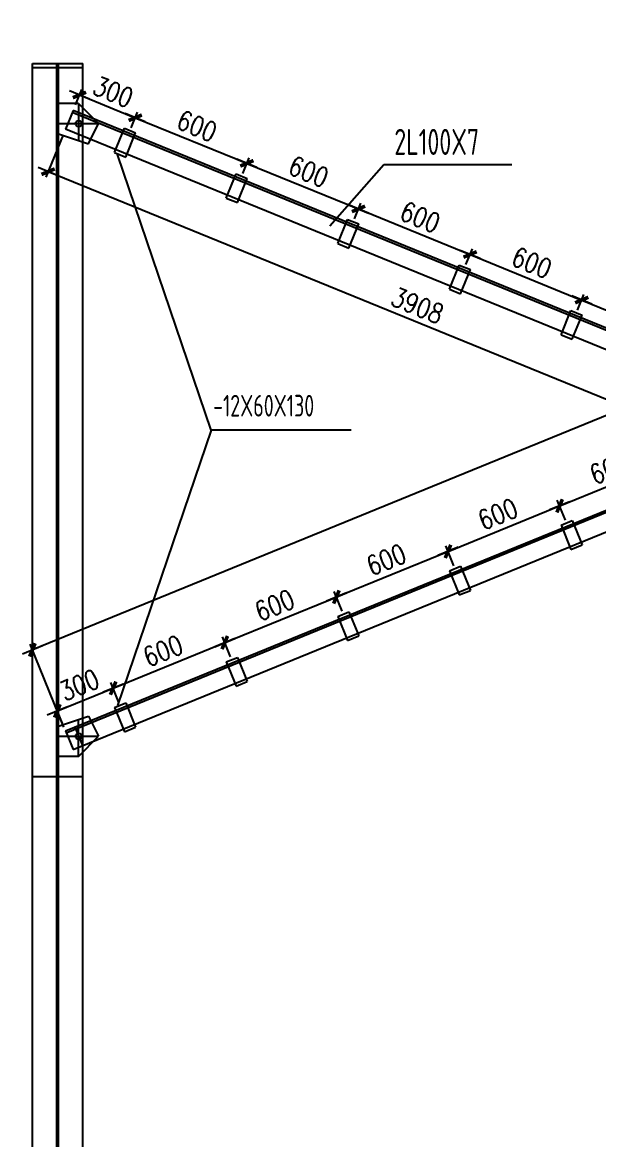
# Model space of a CAD drawing. Header units: millimetres. Extents: x 2451220 to 4527627, y -5186613 to -1639140.
# Drawn here: x 2555945 to 2558813, y -1745031 to -1739469 of the extents above; entities that cross this region are included whole.
import ezdxf
from ezdxf.enums import TextEntityAlignment as Align

# ---------------------------------------------------------------- set-up
doc = ezdxf.new("R2010")
doc.units = ezdxf.units.MM
doc.header["$LTSCALE"] = 1000
doc.header["$PDMODE"] = 34
doc.styles.add('DIM_FONT', font='simplex.shx', dxfattribs={"width": 0.8, "bigfont": 'hztxt.shx'})
doc.styles.get("Standard").update_dxf_attribs({"font": 'txt', "bigfont": 'gbcbig.shx'})
doc.styles.add('TSSD_Label', font='Tssdeng.shx', dxfattribs={"width": 0.7, "bigfont": 'hztxt.shx'})
doc.dimstyles.get("Standard").update_dxf_attribs({"dimscale": 100, "dimtxt": 3.5, "dimasz": 1, "dimexe": 2.5, "dimexo": 3, "dimgap": 1.5, "dimtad": 1, "dimdec": 0, "dimzin": 0, "dimdsep": 46, "dimtxsty": 'Standard', "dimblk": 'ARCHTICK', "dimcen": 0.09, "dimadec": 0, "dimazin": 0, "dimtfac": 1, "dimtdec": 0, "dimtix": 1, "dimtmove": 2, "dimatfit": 3, "dimldrblk": 'ARCHTICK', "dimfxl": 1, "dimtolj": 1, "dimtzin": 0, "dimarcsym": 0})

# ---------------------------------------------------------------- blocks, each defined once
blk = doc.blocks.new('_DIMX')
blk.add_line((-150, 0), (150, 0))
at = {"const_width": 50}
blk.add_lwpolyline([(-70, -70), (70, 70)], dxfattribs=at)
blk = doc.blocks.new('*D2519')
at = {"color": 3, "lineweight": -2}
for p, q in [((2556209.1, -1739880.1), (2556240.8, -1739802.5)), ((2556229.8, -1739830.4), (2556506.8, -1739943.6)), ((2556486.8, -1739993.6), (2556518.5, -1739915.9))]:
    blk.add_line(p, q, dxfattribs=at)
at = {"layer": 'Defpoints', "color": 0}
for p in [(2556197.7, -1739907.9), (2556507.2, -1739943.7), (2556475.4, -1740021.3)]:
    blk.add_point(p, dxfattribs=at)
at = {"color": 3, "lineweight": -2, "xscale": 0.36, "yscale": 0.36, "zscale": 0.36}
for p, rotation in [((2556229.4, -1739830.2), 157.7817573860028), ((2556507.2, -1739943.7), 337.7817573860028)]:
    blk.add_blockref('_DIMX', p, dxfattribs=dict(at, rotation=rotation))
at = {"color": 7, "insert": (2556397.8, -1739814.8), "char_height": 96, "attachment_point": 5, "rotation": 337.7818, "style": 'DIM_FONT'}
blk.add_mtext('\\A1;300', dxfattribs=at)
blk = doc.blocks.new('*D798')
at = {"color": 3, "lineweight": -2}
for p, q in [((2556486.8, -1739993.6), (2556518.5, -1739915.9)), ((2556507.5, -1739943.8), (2557062.3, -1740170.4)), ((2557042.2, -1740220.5), (2557073.9, -1740142.8))]:
    blk.add_line(p, q, dxfattribs=at)
at = {"layer": 'Defpoints', "color": 0}
for p in [(2556475.4, -1740021.3), (2557062.6, -1740170.6), (2557030.9, -1740248.2)]:
    blk.add_point(p, dxfattribs=at)
at = {"color": 3, "lineweight": -2, "xscale": 0.36, "yscale": 0.36, "zscale": 0.36}
for p, rotation in [((2556507.2, -1739943.7), 157.7817573738582), ((2557062.6, -1740170.6), 337.7817573738582)]:
    blk.add_blockref('_DIMX', p, dxfattribs=dict(at, rotation=rotation))
at = {"color": 7, "insert": (2556814.4, -1739984.9), "char_height": 96, "attachment_point": 5, "rotation": 337.7818, "style": 'DIM_FONT'}
blk.add_mtext('\\A1;600', dxfattribs=at)
blk = doc.blocks.new('*D799')
at = {"color": 3, "lineweight": -2}
for p, q in [((2557042.2, -1740220.5), (2557073.9, -1740142.8)), ((2557062.9, -1740170.7), (2557617.7, -1740397.3)), ((2557597.7, -1740447.3), (2557629.4, -1740369.7))]:
    blk.add_line(p, q, dxfattribs=at)
at = {"layer": 'Defpoints', "color": 0}
for p in [(2557030.9, -1740248.2), (2557618.1, -1740397.5), (2557586.3, -1740475.1)]:
    blk.add_point(p, dxfattribs=at)
at = {"color": 3, "lineweight": -2, "xscale": 0.36, "yscale": 0.36, "zscale": 0.36}
for p, rotation in [((2557062.6, -1740170.6), 157.7817573738582), ((2557618.1, -1740397.5), 337.7817573738582)]:
    blk.add_blockref('_DIMX', p, dxfattribs=dict(at, rotation=rotation))
at = {"color": 7, "insert": (2557369.8, -1740211.8), "char_height": 96, "attachment_point": 5, "rotation": 337.7818, "style": 'DIM_FONT'}
blk.add_mtext('\\A1;600', dxfattribs=at)
blk = doc.blocks.new('*D800')
at = {"color": 3, "lineweight": -2}
for p, q in [((2557597.7, -1740447.3), (2557629.4, -1740369.7)), ((2557618.4, -1740397.6), (2558173.2, -1740624.2)), ((2558153.1, -1740674.2), (2558184.8, -1740596.6))]:
    blk.add_line(p, q, dxfattribs=at)
at = {"layer": 'Defpoints', "color": 0}
for p in [(2557586.3, -1740475.1), (2558173.5, -1740624.3), (2558141.8, -1740702)]:
    blk.add_point(p, dxfattribs=at)
at = {"color": 3, "lineweight": -2, "xscale": 0.36, "yscale": 0.36, "zscale": 0.36}
for p, rotation in [((2557618.1, -1740397.5), 157.7817573738582), ((2558173.5, -1740624.3), 337.7817573738582)]:
    blk.add_blockref('_DIMX', p, dxfattribs=dict(at, rotation=rotation))
at = {"color": 7, "insert": (2557925.3, -1740438.7), "char_height": 96, "attachment_point": 5, "rotation": 337.7818, "style": 'DIM_FONT'}
blk.add_mtext('\\A1;600', dxfattribs=at)
blk = doc.blocks.new('*D801')
at = {"color": 3, "lineweight": -2}
for p, q in [((2558153.1, -1740674.2), (2558184.8, -1740596.6)), ((2558173.8, -1740624.5), (2558728.6, -1740851.1)), ((2558708.6, -1740901.1), (2558740.3, -1740823.4))]:
    blk.add_line(p, q, dxfattribs=at)
at = {"layer": 'Defpoints', "color": 0}
for p in [(2558141.8, -1740702), (2558729, -1740851.2), (2558697.2, -1740928.9)]:
    blk.add_point(p, dxfattribs=at)
at = {"color": 3, "lineweight": -2, "xscale": 0.36, "yscale": 0.36, "zscale": 0.36}
for p, rotation in [((2558173.5, -1740624.3), 157.7817573738582), ((2558729, -1740851.2), 337.7817573738582)]:
    blk.add_blockref('_DIMX', p, dxfattribs=dict(at, rotation=rotation))
at = {"color": 7, "insert": (2558480.7, -1740665.6), "char_height": 96, "attachment_point": 5, "rotation": 337.7818, "style": 'DIM_FONT'}
blk.add_mtext('\\A1;600', dxfattribs=at)
blk = doc.blocks.new('*D802')
at = {"color": 3, "lineweight": -2}
for p, q in [((2558708.6, -1740901.1), (2558740.3, -1740823.4)), ((2558729.3, -1740851.4), (2559284.1, -1741078)), ((2559264, -1741128), (2559295.7, -1741050.3))]:
    blk.add_line(p, q, dxfattribs=at)
at = {"layer": 'Defpoints', "color": 0}
for p in [(2558697.2, -1740928.9), (2559284.4, -1741078.1), (2559252.7, -1741155.8)]:
    blk.add_point(p, dxfattribs=at)
at = {"color": 3, "lineweight": -2, "xscale": 0.36, "yscale": 0.36, "zscale": 0.36}
for p, rotation in [((2558729, -1740851.2), 157.7817573738582), ((2559284.4, -1741078.1), 337.7817573738582)]:
    blk.add_blockref('_DIMX', p, dxfattribs=dict(at, rotation=rotation))
at = {"color": 7, "insert": (2559036.2, -1740892.4), "char_height": 96, "attachment_point": 5, "rotation": 337.7818, "style": 'DIM_FONT'}
blk.add_mtext('\\A1;600', dxfattribs=at)
blk = doc.blocks.new('*D2521')
at = {"color": 3, "lineweight": -2}
for p, q in [((2556148.5, -1740028.3), (2556062.1, -1740239.9)), ((2559690.9, -1741689.7), (2556073.8, -1740212.2)), ((2559766.3, -1741506), (2559679.9, -1741717.6))]:
    blk.add_line(p, q, dxfattribs=at)
at = {"layer": 'Defpoints', "color": 0}
for p in [(2556159.9, -1740000.5), (2556073.4, -1740212.1), (2559777.7, -1741478.2)]:
    blk.add_point(p, dxfattribs=at)
at = {"color": 3, "lineweight": -2, "xscale": 0.36, "yscale": 0.36, "zscale": 0.36}
for p, rotation in [((2556073.4, -1740212.1), 157.7817573859661), ((2559691.2, -1741689.8), 337.7817573859662)]:
    blk.add_blockref('_DIMX', p, dxfattribs=dict(at, rotation=rotation))
at = {"color": 7, "insert": (2557911.8, -1740878.8), "char_height": 96, "attachment_point": 5, "rotation": 337.7818, "style": 'DIM_FONT'}
blk.add_mtext('\\A1;3908', dxfattribs=at)
blk = doc.blocks.new('*D2522')
at = {"color": 3, "lineweight": -2}
for p, q in [((2556119.8, -1742896.6), (2556396.8, -1742783.4)), ((2556426.3, -1742854.5), (2556385.8, -1742755.5)), ((2556148.5, -1742967.9), (2556108.1, -1742868.9))]:
    blk.add_line(p, q, dxfattribs=at)
at = {"layer": 'Defpoints', "color": 0}
for p in [(2556397.2, -1742783.3), (2556437.6, -1742882.3), (2556159.9, -1742995.7)]:
    blk.add_point(p, dxfattribs=at)
at = {"color": 3, "lineweight": -2, "xscale": 0.36, "yscale": 0.36, "zscale": 0.36}
for p, rotation in [((2556397.2, -1742783.3), 22.21824261399722), ((2556119.4, -1742896.7), 202.2182426139972)]:
    blk.add_blockref('_DIMX', p, dxfattribs=dict(at, rotation=rotation))
at = {"color": 7, "insert": (2556228.8, -1742767.8), "char_height": 96, "attachment_point": 5, "rotation": 22.2182, "style": 'DIM_FONT'}
blk.add_mtext('\\A1;300', dxfattribs=at)
blk = doc.blocks.new('*D804')
at = {"color": 3, "lineweight": -2}
for p, q in [((2556397.5, -1742783.1), (2556952.3, -1742556.5)), ((2556981.7, -1742627.6), (2556941.3, -1742528.6)), ((2556426.3, -1742854.5), (2556385.8, -1742755.5))]:
    blk.add_line(p, q, dxfattribs=at)
at = {"layer": 'Defpoints', "color": 0}
for p in [(2556952.6, -1742556.4), (2556993.1, -1742655.4), (2556437.6, -1742882.3)]:
    blk.add_point(p, dxfattribs=at)
at = {"color": 3, "lineweight": -2, "xscale": 0.36, "yscale": 0.36, "zscale": 0.36}
for p, rotation in [((2556952.6, -1742556.4), 22.21824262614182), ((2556397.2, -1742783.3), 202.2182426261418)]:
    blk.add_blockref('_DIMX', p, dxfattribs=dict(at, rotation=rotation))
at = {"color": 7, "insert": (2556645.4, -1742597.6), "char_height": 96, "attachment_point": 5, "rotation": 22.2182, "style": 'DIM_FONT'}
blk.add_mtext('\\A1;600', dxfattribs=at)
blk = doc.blocks.new('*D805')
at = {"color": 3, "lineweight": -2}
for p, q in [((2556953, -1742556.2), (2557507.7, -1742329.6)), ((2557537.2, -1742400.7), (2557496.7, -1742301.7)), ((2556981.7, -1742627.6), (2556941.3, -1742528.6))]:
    blk.add_line(p, q, dxfattribs=at)
at = {"layer": 'Defpoints', "color": 0}
for p in [(2557508.1, -1742329.5), (2557548.5, -1742428.5), (2556993.1, -1742655.4)]:
    blk.add_point(p, dxfattribs=at)
at = {"color": 3, "lineweight": -2, "xscale": 0.36, "yscale": 0.36, "zscale": 0.36}
for p, rotation in [((2557508.1, -1742329.5), 22.21824262614182), ((2556952.6, -1742556.4), 202.2182426261418)]:
    blk.add_blockref('_DIMX', p, dxfattribs=dict(at, rotation=rotation))
at = {"color": 7, "insert": (2557200.9, -1742370.7), "char_height": 96, "attachment_point": 5, "rotation": 22.2182, "style": 'DIM_FONT'}
blk.add_mtext('\\A1;600', dxfattribs=at)
blk = doc.blocks.new('*D806')
at = {"color": 3, "lineweight": -2}
for p, q in [((2557508.4, -1742329.4), (2558063.2, -1742102.8)), ((2558092.6, -1742173.9), (2558052.2, -1742074.8)), ((2557537.2, -1742400.7), (2557496.7, -1742301.7))]:
    blk.add_line(p, q, dxfattribs=at)
at = {"layer": 'Defpoints', "color": 0}
for p in [(2558063.5, -1742102.6), (2558104, -1742201.6), (2557548.5, -1742428.5)]:
    blk.add_point(p, dxfattribs=at)
at = {"color": 3, "lineweight": -2, "xscale": 0.36, "yscale": 0.36, "zscale": 0.36}
for p, rotation in [((2558063.5, -1742102.6), 22.21824262614182), ((2557508.1, -1742329.5), 202.2182426261418)]:
    blk.add_blockref('_DIMX', p, dxfattribs=dict(at, rotation=rotation))
at = {"color": 7, "insert": (2557756.3, -1742143.9), "char_height": 96, "attachment_point": 5, "rotation": 22.2182, "style": 'DIM_FONT'}
blk.add_mtext('\\A1;600', dxfattribs=at)
blk = doc.blocks.new('*D807')
at = {"color": 3, "lineweight": -2}
for p, q in [((2558648.1, -1741947), (2558607.6, -1741848)), ((2558063.9, -1742102.5), (2558618.6, -1741875.9)), ((2558092.6, -1742173.9), (2558052.2, -1742074.8))]:
    blk.add_line(p, q, dxfattribs=at)
at = {"layer": 'Defpoints', "color": 0}
for p in [(2558619, -1741875.7), (2558659.4, -1741974.8), (2558104, -1742201.6)]:
    blk.add_point(p, dxfattribs=at)
at = {"color": 3, "lineweight": -2, "xscale": 0.36, "yscale": 0.36, "zscale": 0.36}
for p, rotation in [((2558619, -1741875.7), 22.21824262614182), ((2558063.5, -1742102.6), 202.2182426261418)]:
    blk.add_blockref('_DIMX', p, dxfattribs=dict(at, rotation=rotation))
at = {"color": 7, "insert": (2558311.8, -1741917), "char_height": 96, "attachment_point": 5, "rotation": 22.2182, "style": 'DIM_FONT'}
blk.add_mtext('\\A1;600', dxfattribs=at)
blk = doc.blocks.new('*D808')
at = {"color": 3, "lineweight": -2}
for p, q in [((2559203.5, -1741720.1), (2559163.1, -1741621.1)), ((2558619.3, -1741875.6), (2559174.1, -1741649)), ((2558648.1, -1741947), (2558607.6, -1741848))]:
    blk.add_line(p, q, dxfattribs=at)
at = {"layer": 'Defpoints', "color": 0}
for p in [(2559174.4, -1741648.9), (2559214.9, -1741747.9), (2558659.4, -1741974.8)]:
    blk.add_point(p, dxfattribs=at)
at = {"color": 3, "lineweight": -2, "xscale": 0.36, "yscale": 0.36, "zscale": 0.36}
for p, rotation in [((2559174.4, -1741648.9), 22.21824262614182), ((2558619, -1741875.7), 202.2182426261418)]:
    blk.add_blockref('_DIMX', p, dxfattribs=dict(at, rotation=rotation))
at = {"color": 7, "insert": (2558867.2, -1741690.1), "char_height": 96, "attachment_point": 5, "rotation": 22.2182, "style": 'DIM_FONT'}
blk.add_mtext('\\A1;600', dxfattribs=at)
blk = doc.blocks.new('*D2526')
at = {"color": 3, "lineweight": -2}
for p, q in [((2563554.6, -1739505.2), (2555995.7, -1742592.7)), ((2563711.9, -1739889.4), (2563543.6, -1739477.3)), ((2556152.3, -1742977.2), (2555984, -1742565.1))]:
    blk.add_line(p, q, dxfattribs=at)
at = {"layer": 'Defpoints', "color": 0}
for p in [(2563723.2, -1739917.2), (2555995.3, -1742592.9), (2556163.7, -1743005)]:
    blk.add_point(p, dxfattribs=at)
at = {"color": 3, "lineweight": -2, "xscale": 0.36, "yscale": 0.36, "zscale": 0.36}
for p, rotation in [((2563554.9, -1739505.1), 22.2182426140299), ((2555995.3, -1742592.9), 202.2182426140299)]:
    blk.add_blockref('_DIMX', p, dxfattribs=dict(at, rotation=rotation))
at = {"color": 7, "insert": (2559906.5, -1740815.2), "char_height": 96, "attachment_point": 5, "rotation": 22.2182, "style": 'DIM_FONT'}
blk.add_mtext('\\A1;8166', dxfattribs=at)

msp = doc.modelspace()

# ---------------------------------------------------------------- linework, layer by layer
for p, q in [((2555996.1, -1750393.1), (2555996.1, -1739673.2)), ((2555996.1, -1739673.2), (2556246.1, -1739673.2)), ((2556117.1, -1750393.1), (2556117.1, -1739673.2)), ((2556121.1, -1750393.1), (2556121.1, -1739673.2)), ((2556125.1, -1750393.1), (2556125.1, -1739673.2)), ((2556246.1, -1750393.1), (2556246.1, -1739673.2)), ((2555996.1, -1739693.2), (2556246.1, -1739693.2)), ((2556225.1, -1739873.1), (2556125.1, -1739873.1)), ((2556225.1, -1739873.1), (2556125.1, -1739873.1)), ((2556225.1, -1739873.1), (2556125.1, -1739873.1)), ((2556225.1, -1739873.1), (2556225.1, -1740056.4)), ((2556225.1, -1739873.1), (2556325.1, -1739973.1)), ((2556159.9, -1742995.7), (2563719.5, -1739907.9)), ((2556197.7, -1739907.9), (2556159.9, -1740000.5)), ((2556163.7, -1743005), (2563723.2, -1739917.2)), ((2559811.7, -1741394.9), (2556193.9, -1739917.2)), ((2559815.5, -1741385.6), (2556197.7, -1739907.9)), ((2556125.1, -1739973.1), (2556325.1, -1739973.1)), ((2559777.7, -1741478.2), (2556159.9, -1740000.5)), ((2556197.7, -1743088.3), (2563757.3, -1740000.5)), ((2556275.1, -1740073.1), (2556325.1, -1739973.1)), ((2556125.1, -1740023.1), (2556275.1, -1740073.1)), ((2556885.6, -1741498.8), (2556419.2, -1740126.6)), ((2557744.3, -1740178.8), (2557475.5, -1740482.8)), ((2558380.5, -1740178.8), (2557744.3, -1740178.8)), ((2556885.6, -1741498.8), (2556419.2, -1742869.6)), ((2557581.2, -1741498.8), (2556885.6, -1741498.8)), ((2556125.1, -1742973.1), (2556275.1, -1742923.1)), ((2556225.1, -1743123.1), (2556225.1, -1742939.8)), ((2556275.1, -1742923.1), (2556325.1, -1743023.1)), ((2556159.9, -1742995.7), (2556197.7, -1743088.3)), ((2556206.2, -1742976.8), (2556244, -1743069.4)), ((2556125.1, -1743023.1), (2556325.1, -1743023.1)), ((2556225.1, -1743123.1), (2556325.1, -1743023.1)), ((2556225.1, -1743123.1), (2556125.1, -1743123.1)), ((2555996.1, -1743223.1), (2556246.1, -1743223.1))]:
    msp.add_line(p, q)
at = {"color": 2}
for p, q in [((2556404.2, -1740116.5), (2556453.3, -1739996.1)), ((2556453.3, -1739996.1), (2556508.9, -1740018.8)), ((2556459.7, -1740139.2), (2556508.9, -1740018.8)), ((2556404.2, -1740116.5), (2556459.7, -1740139.2)), ((2556959.6, -1740343.3), (2557008.8, -1740223)), ((2557008.8, -1740223), (2557064.3, -1740245.7)), ((2557015.2, -1740366), (2557064.3, -1740245.7)), ((2556959.6, -1740343.3), (2557015.2, -1740366)), ((2557515.1, -1740570.2), (2557564.2, -1740449.9)), ((2557564.2, -1740449.9), (2557619.8, -1740472.6)), ((2557570.6, -1740592.9), (2557619.8, -1740472.6)), ((2557515.1, -1740570.2), (2557570.6, -1740592.9)), ((2558070.5, -1740797.1), (2558119.7, -1740676.8)), ((2558119.7, -1740676.8), (2558175.2, -1740699.4)), ((2558126.1, -1740819.8), (2558175.2, -1740699.4)), ((2558070.5, -1740797.1), (2558126.1, -1740819.8)), ((2558626, -1741024), (2558675.1, -1740903.6)), ((2558675.1, -1740903.6), (2558730.7, -1740926.3)), ((2558681.5, -1741046.7), (2558730.7, -1740926.3)), ((2558626, -1741024), (2558681.5, -1741046.7)), ((2558626, -1741972.2), (2558681.5, -1741949.5)), ((2558681.5, -1741949.5), (2558730.7, -1742069.9)), ((2558626, -1741972.2), (2558675.1, -1742092.6)), ((2558675.1, -1742092.6), (2558730.7, -1742069.9)), ((2558070.5, -1742199.1), (2558126.1, -1742176.4)), ((2558126.1, -1742176.4), (2558175.2, -1742296.8)), ((2558070.5, -1742199.1), (2558119.7, -1742319.4)), ((2558119.7, -1742319.4), (2558175.2, -1742296.8)), ((2557515.1, -1742426), (2557570.6, -1742403.3)), ((2557570.6, -1742403.3), (2557619.8, -1742523.6)), ((2557515.1, -1742426), (2557564.2, -1742546.3)), ((2557564.2, -1742546.3), (2557619.8, -1742523.6)), ((2556959.6, -1742652.9), (2557015.2, -1742630.2)), ((2557015.2, -1742630.2), (2557064.3, -1742750.5)), ((2556959.6, -1742652.9), (2557008.8, -1742773.2)), ((2557008.8, -1742773.2), (2557064.3, -1742750.5)), ((2556404.2, -1742879.7), (2556459.7, -1742857)), ((2556404.2, -1742879.7), (2556453.3, -1743000.1)), ((2556459.7, -1742857), (2556508.9, -1742977.4)), ((2556453.3, -1743000.1), (2556508.9, -1742977.4))]:
    msp.add_line(p, q, dxfattribs=at)
for centre in [(2556225.1, -1739973.1), (2556225.1, -1743023.1)]:
    msp.add_circle(centre, 15)

# ---------------------------------------------------------------- texts
at = {"style": 'TSSD_Label', "width": 0.7}
msp.add_text('2L100X7', height=129.6, dxfattribs=at).set_placement((2557796.4, -1740128.7))
msp.add_text('-12X60X130', height=108.12, dxfattribs=at).set_placement((2556894.7, -1741377.1), align=Align.MIDDLE_LEFT)

# ---------------------------------------------------------------- dimensions: what is measured, and where the dimension line sits
dim = msp.add_linear_dim(base=(2555995.3, -1742592.9), p1=(2563723.2, -1739917.2), p2=(2556163.7, -1743005), angle=202.2182, dimstyle='Standard', override={"dimscale": 1.2, "dimtxt": 80, "dimasz": 0.3, "dimexe": 25, "dimexo": 25, "dimgap": 25, "dimtxsty": 'DIM_FONT', "dimblk1": '_DIMX', "dimblk2": '_DIMX', "dimsah": 1, "dimclrd": 3, "dimclre": 3, "dimclrt": 7, "dimldrblk": '_DIMX'})
dim.commit()
dim.dimension.update_dxf_attribs({"geometry": '*D2526', "text_midpoint": (2559906.5, -1740815.2), "dimtype": 161})
for p1, p2, distance, picture, middle in [((2556197.7, -1739907.9), (2556475.4, -1740021.3), 83.9, '*D2519', (2556397.8, -1739814.8)), ((2559777.7, -1741478.2), (2556159.9, -1740000.5), 228.6, '*D2521', (2557911.8, -1740878.8)), ((2556159.9, -1742995.7), (2556437.6, -1742882.3), 107, '*D2522', (2556228.8, -1742767.8))]:
    dim = msp.add_aligned_dim(p1=p1, p2=p2, distance=distance, dimstyle='Standard', override={"dimscale": 1.2, "dimtxt": 80, "dimasz": 0.3, "dimexe": 25, "dimexo": 25, "dimgap": 25, "dimtxsty": 'DIM_FONT', "dimblk1": '_DIMX', "dimblk2": '_DIMX', "dimsah": 1, "dimclrd": 3, "dimclre": 3, "dimclrt": 7, "dimldrblk": '_DIMX'})
    dim.commit()
    dim.dimension.update_dxf_attribs({"geometry": picture, "text_midpoint": middle})
for base, p1, p2, angle, picture, middle in [((2557062.6, -1740170.6), (2556475.4, -1740021.3), (2557030.9, -1740248.2), 157.7818, '*D798', (2556814.4, -1739984.9)), ((2557618.1, -1740397.5), (2557030.9, -1740248.2), (2557586.3, -1740475.1), 157.7818, '*D799', (2557369.8, -1740211.8)), ((2558173.5, -1740624.3), (2557586.3, -1740475.1), (2558141.8, -1740702), 157.7818, '*D800', (2557925.3, -1740438.7)), ((2558729, -1740851.2), (2558141.8, -1740702), (2558697.2, -1740928.9), 157.7818, '*D801', (2558480.7, -1740665.6)), ((2559284.4, -1741078.1), (2558697.2, -1740928.9), (2559252.7, -1741155.8), 157.7818, '*D802', (2559036.2, -1740892.4)), ((2559174.4, -1741648.9), (2558659.4, -1741974.8), (2559214.9, -1741747.9), 202.2182, '*D808', (2558867.2, -1741690.1)), ((2558619, -1741875.7), (2558104, -1742201.6), (2558659.4, -1741974.8), 202.2182, '*D807', (2558311.8, -1741917)), ((2558063.5, -1742102.6), (2557548.5, -1742428.5), (2558104, -1742201.6), 202.2182, '*D806', (2557756.3, -1742143.9)), ((2557508.1, -1742329.5), (2556993.1, -1742655.4), (2557548.5, -1742428.5), 202.2182, '*D805', (2557200.9, -1742370.7)), ((2556952.6, -1742556.4), (2556437.6, -1742882.3), (2556993.1, -1742655.4), 202.2182, '*D804', (2556645.4, -1742597.6))]:
    dim = msp.add_linear_dim(base=base, p1=p1, p2=p2, angle=angle, dimstyle='Standard', override={"dimscale": 1.2, "dimtxt": 80, "dimasz": 0.3, "dimexe": 25, "dimexo": 25, "dimgap": 25, "dimtxsty": 'DIM_FONT', "dimblk1": '_DIMX', "dimblk2": '_DIMX', "dimsah": 1, "dimclrd": 3, "dimclre": 3, "dimclrt": 7, "dimldrblk": '_DIMX'})
    dim.commit()
    dim.dimension.update_dxf_attribs({"geometry": picture, "text_midpoint": middle})

doc.saveas('drawing.dxf')
